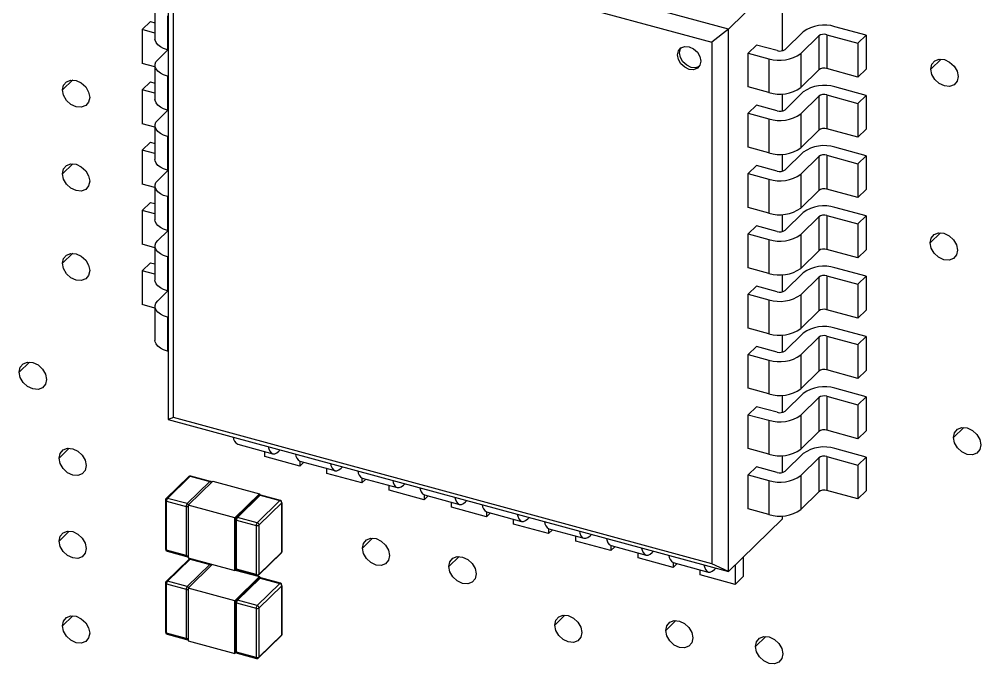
# Model space of a CAD drawing. Header units: inches. Extents: x 0 to 10.9, y 0 to 8.4.
# Drawn here: x 7.8431 to 8.2736, y 5.3091 to 5.5978 of the extents above; entities that cross this region are included whole.
import ezdxf

# ---------------------------------------------------------------- set-up
doc = ezdxf.new("R2010")
doc.units = ezdxf.units.IN
doc.header["$MEASUREMENT"] = 0

msp = doc.modelspace()

# ---------------------------------------------------------------- linework, layer by layer
at = {"color": 7, "linetype": 'Continuous', "lineweight": 25}
for p, q in [((8.160546738647499, 5.593394730199345), (7.909845538801931, 5.661529944440456)), ((7.909845538801931, 5.661529944440456), (7.909845538801931, 5.418553386761111)), ((7.912147947565106, 5.652969869310273), (8.153099656305567, 5.587484357845205)), ((7.912147947565106, 5.419442399985124), (7.912147947565106, 5.652969869310273)), ((8.160546738647499, 5.593394730199345), (8.184616461462397, 5.616887517558148)), ((8.184616461462397, 5.616887517558148), (8.184616461462397, 5.583691399319209)), ((7.90387262022838, 5.604134260569188), (7.90387262022838, 5.588948225714229)), ((7.898176958816673, 5.593192720962837), (7.901851725658643, 5.596779406055783)), ((7.901851725658643, 5.596779406055783), (7.90387262022838, 5.596230170214262)), ((7.909471618769795, 5.599352013778592), (7.909471618769795, 5.584165978923632)), ((7.90387262022838, 5.591644762234396), (7.898176958816673, 5.593192720962837)), ((7.898176958816673, 5.593192720962837), (7.898176958816673, 5.578006686107877)), ((8.160546738647499, 5.593394730199345), (8.153099656305567, 5.587484357845205)), ((8.160546738647499, 5.35041817252), (8.160546738647499, 5.593394730199345)), ((8.194079384501135, 5.592236498650319), (8.185964274391788, 5.584315902403394)), ((8.222192147683534, 5.590709929307478), (8.20826430324767, 5.59449521898754)), ((8.153099656305567, 5.587484357845205), (8.153099656305567, 5.353956888520056)), ((8.192928196609719, 5.582423257563363), (8.201043306719068, 5.590343853810287)), ((8.201043306719068, 5.590343853810287), (8.201043306719068, 5.575157818955328)), ((8.2045895364057, 5.590908533894593), (8.218517380841567, 5.587123244214531)), ((8.2045895364057, 5.590908533894593), (8.2045895364057, 5.575722499039634)), ((8.218517380841567, 5.587123244214531), (8.222192147683534, 5.590709929307478)), ((8.218517380841567, 5.587123244214531), (8.218517380841567, 5.571937209359572)), ((8.222192147683534, 5.590709929307478), (8.222192147683534, 5.57552389445252)), ((7.905086078268512, 5.579660391724858), (7.909652067206406, 5.584116936905104)), ((7.909845538801931, 5.584064355471035), (7.909471618769795, 5.584165978923632)), ((8.169458048239274, 5.582688063679517), (8.173132815081242, 5.586274748772463)), ((8.182418044705154, 5.583751222319088), (8.173132815081242, 5.586274748772463)), ((8.169458048239274, 5.567502028824557), (8.169458048239274, 5.582688063679517)), ((8.169458048239274, 5.582688063679517), (8.178743277863184, 5.580164537226142)), ((8.178743277863184, 5.580164537226142), (8.178743277863184, 5.564978502371182)), ((8.192928196609719, 5.582423257563363), (8.192928196609719, 5.567237222708404)), ((7.90387262022838, 5.576458727379437), (7.898176958816673, 5.578006686107877)), ((7.90387262022838, 5.577136865271483), (7.90387262022838, 5.561950830416524)), ((8.201043306719068, 5.575157818955328), (8.192928196609719, 5.567237222708404)), ((8.218517380841567, 5.571937209359572), (8.2045895364057, 5.575722499039634)), ((8.222192147683534, 5.57552389445252), (8.218517380841567, 5.571937209359572)), ((7.909471618769795, 5.572354618480887), (7.909471618769795, 5.557168583625928)), ((7.909845538801931, 5.57225299502829), (7.909471618769795, 5.572354618480887)), ((7.898176958816673, 5.566195325665131), (7.901851725658643, 5.569782010758079)), ((7.90387262022838, 5.564647366936691), (7.898176958816673, 5.566195325665131)), ((7.898176958816673, 5.566195325665131), (7.898176958816673, 5.551009290810173)), ((7.901851725658643, 5.569782010758079), (7.90387262022838, 5.569232774916557)), ((8.178743277863184, 5.564978502371182), (8.169458048239274, 5.567502028824557)), ((8.222192147683534, 5.563712534009773), (8.20826430324767, 5.567497823689836)), ((8.184616461462397, 5.564376821089924), (8.184616461462397, 5.556694004021504)), ((8.194079384501135, 5.565239103352614), (8.185964274391788, 5.557318507105689)), ((8.192928196609719, 5.555425862265658), (8.201043306719068, 5.563346458512583)), ((8.201043306719068, 5.563346458512583), (8.201043306719068, 5.548160423657624)), ((8.2045895364057, 5.563911138596888), (8.218517380841567, 5.560125848916827)), ((8.2045895364057, 5.563911138596888), (8.2045895364057, 5.548725103741928)), ((8.218517380841567, 5.560125848916827), (8.222192147683534, 5.563712534009773)), ((8.222192147683534, 5.563712534009773), (8.222192147683534, 5.548526499154814)), ((7.905086078268512, 5.552662996427152), (7.909652067206406, 5.557119541607399)), ((7.909845538801931, 5.557066960173331), (7.909471618769795, 5.557168583625928)), ((8.169458048239274, 5.555690668381811), (8.173132815081242, 5.559277353474759)), ((8.182418044705154, 5.556753827021383), (8.173132815081242, 5.559277353474759)), ((8.218517380841567, 5.560125848916827), (8.218517380841567, 5.544939814061867)), ((8.169458048239274, 5.540504633526852), (8.169458048239274, 5.555690668381811)), ((8.169458048239274, 5.555690668381811), (8.178743277863184, 5.553167141928437)), ((8.178743277863184, 5.553167141928437), (8.178743277863184, 5.537981107073477)), ((8.192928196609719, 5.555425862265658), (8.192928196609719, 5.540239827410699)), ((7.90387262022838, 5.549461332081733), (7.898176958816673, 5.551009290810173)), ((7.90387262022838, 5.550139469973778), (7.90387262022838, 5.534953435118819)), ((8.218517380841567, 5.544939814061867), (8.2045895364057, 5.548725103741928)), ((8.222192147683534, 5.548526499154814), (8.218517380841567, 5.544939814061867)), ((7.909471618769795, 5.545357223183181), (7.909471618769795, 5.530171188328223)), ((7.909845538801931, 5.545255599730584), (7.909471618769795, 5.545357223183181)), ((8.201043306719068, 5.548160423657624), (8.192928196609719, 5.540239827410699)), ((7.898176958816673, 5.539197930367426), (7.901851725658643, 5.542784615460373)), ((7.901851725658643, 5.542784615460373), (7.90387262022838, 5.542235379618852)), ((8.178743277863184, 5.537981107073477), (8.169458048239274, 5.540504633526852)), ((8.222192147683534, 5.536715138712069), (8.20826430324767, 5.54050042839213)), ((7.90387262022838, 5.537649971638986), (7.898176958816673, 5.539197930367426)), ((7.898176958816673, 5.539197930367426), (7.898176958816673, 5.524011895512467)), ((8.184616461462397, 5.53737942579222), (8.184616461462397, 5.529696608723799)), ((8.194079384501135, 5.538241708054908), (8.185964274391788, 5.530321111807984)), ((8.192928196609719, 5.528428466967953), (8.201043306719068, 5.536349063214877)), ((8.201043306719068, 5.536349063214877), (8.201043306719068, 5.521163028359918)), ((8.2045895364057, 5.536913743299183), (8.218517380841567, 5.533128453619121)), ((8.2045895364057, 5.536913743299183), (8.2045895364057, 5.521727708444224)), ((8.218517380841567, 5.533128453619121), (8.222192147683534, 5.536715138712069)), ((8.222192147683534, 5.536715138712069), (8.222192147683534, 5.52152910385711)), ((8.169458048239274, 5.528693273084106), (8.173132815081242, 5.532279958177053)), ((8.182418044705154, 5.529756431723678), (8.173132815081242, 5.532279958177053)), ((8.218517380841567, 5.533128453619121), (8.218517380841567, 5.517942418764163)), ((7.905086078268512, 5.525665601129448), (7.909652067206406, 5.530122146309695)), ((7.909845538801931, 5.530069564875626), (7.909471618769795, 5.530171188328223)), ((8.169458048239274, 5.513507238229146), (8.169458048239274, 5.528693273084106)), ((8.169458048239274, 5.528693273084106), (8.178743277863184, 5.526169746630731)), ((8.192928196609719, 5.528428466967953), (8.192928196609719, 5.513242432112993)), ((7.90387262022838, 5.522463936784027), (7.898176958816673, 5.524011895512467)), ((7.90387262022838, 5.523142074676073), (7.90387262022838, 5.507956039821114)), ((8.178743277863184, 5.526169746630731), (8.178743277863184, 5.510983711775772)), ((7.909471618769795, 5.518359827885477), (7.909471618769795, 5.503173793030518)), ((7.909845538801931, 5.51825820443288), (7.909471618769795, 5.518359827885477)), ((8.201043306719068, 5.521163028359918), (8.192928196609719, 5.513242432112993)), ((8.218517380841567, 5.517942418764163), (8.2045895364057, 5.521727708444224)), ((8.222192147683534, 5.52152910385711), (8.218517380841567, 5.517942418764163)), ((7.898176958816673, 5.512200535069722), (7.901851725658643, 5.515787220162669)), ((7.901851725658643, 5.515787220162669), (7.90387262022838, 5.515237984321147)), ((7.90387262022838, 5.510652576341282), (7.898176958816673, 5.512200535069722)), ((7.898176958816673, 5.512200535069722), (7.898176958816673, 5.497014500214762)), ((8.178743277863184, 5.510983711775772), (8.169458048239274, 5.513507238229146)), ((8.184616461462397, 5.510382030494514), (8.184616461462397, 5.502699213426093)), ((8.194079384501135, 5.511244312757204), (8.185964274391788, 5.503323716510279)), ((8.2045895364057, 5.509916348001477), (8.218517380841567, 5.506131058321416)), ((8.2045895364057, 5.509916348001477), (8.2045895364057, 5.494730313146519)), ((8.222192147683534, 5.509717743414363), (8.20826430324767, 5.513503033094425)), ((8.218517380841567, 5.506131058321416), (8.222192147683534, 5.509717743414363)), ((8.222192147683534, 5.509717743414363), (8.222192147683534, 5.494531708559403)), ((8.192928196609719, 5.501431071670249), (8.201043306719068, 5.509351667917173)), ((8.201043306719068, 5.509351667917173), (8.201043306719068, 5.494165633062213)), ((8.218517380841567, 5.506131058321416), (8.218517380841567, 5.490945023466457)), ((7.905086078268512, 5.498668205831741), (7.909652067206406, 5.50312475101199)), ((7.909845538801931, 5.503072169577921), (7.909471618769795, 5.503173793030518)), ((8.169458048239274, 5.501695877786401), (8.173132815081242, 5.505282562879349)), ((8.169458048239274, 5.486509842931442), (8.169458048239274, 5.501695877786401)), ((8.169458048239274, 5.501695877786401), (8.178743277863184, 5.499172351333026)), ((8.182418044705154, 5.502759036425974), (8.173132815081242, 5.505282562879349)), ((8.192928196609719, 5.501431071670249), (8.192928196609719, 5.486245036815289)), ((7.90387262022838, 5.495466541486322), (7.898176958816673, 5.497014500214762)), ((8.178743277863184, 5.499172351333026), (8.178743277863184, 5.483986316478068)), ((7.90387262022838, 5.496144679378368), (7.90387262022838, 5.480958644523408)), ((8.201043306719068, 5.494165633062213), (8.192928196609719, 5.486245036815289)), ((8.218517380841567, 5.490945023466457), (8.2045895364057, 5.494730313146519)), ((8.222192147683534, 5.494531708559403), (8.218517380841567, 5.490945023466457)), ((7.898176958816673, 5.485203139772016), (7.901851725658643, 5.488789824864964)), ((7.901851725658643, 5.488789824864964), (7.903872620228379, 5.488240589023441)), ((7.909471618769795, 5.491362432587772), (7.909471618769795, 5.476176397732814)), ((7.909845538801931, 5.491260809135174), (7.909471618769795, 5.491362432587772)), ((7.90387262022838, 5.483655181043575), (7.898176958816673, 5.485203139772016)), ((7.898176958816673, 5.485203139772016), (7.898176958816673, 5.470017104917058)), ((8.178743277863184, 5.483986316478068), (8.169458048239274, 5.486509842931442)), ((8.194079384501135, 5.484246917459498), (8.185964274391788, 5.476326321212573)), ((8.222192147683534, 5.482720348116659), (8.20826430324767, 5.48650563779672)), ((8.184616461462397, 5.483384635196809), (8.184616461462397, 5.475701818128389)), ((8.192928196609719, 5.474433676372542), (8.201043306719068, 5.482354272619468)), ((8.201043306719068, 5.482354272619468), (8.201043306719068, 5.467168237764509)), ((8.2045895364057, 5.482918952703772), (8.218517380841567, 5.479133663023712)), ((8.2045895364057, 5.482918952703772), (8.2045895364057, 5.467732917848814)), ((8.218517380841567, 5.479133663023712), (8.222192147683534, 5.482720348116659)), ((8.222192147683534, 5.482720348116659), (8.222192147683534, 5.467534313261699)), ((7.905086078268512, 5.471670810534037), (7.909652067206406, 5.476127355714284)), ((7.909845538801931, 5.476074774280215), (7.909471618769795, 5.476176397732814)), ((8.169458048239274, 5.474698482488696), (8.173132815081242, 5.478285167581642)), ((8.182418044705154, 5.475761641128269), (8.173132815081242, 5.478285167581642)), ((8.218517380841567, 5.479133663023712), (8.218517380841567, 5.463947628168752)), ((8.169458048239274, 5.459512447633736), (8.169458048239274, 5.474698482488696)), ((8.169458048239274, 5.474698482488696), (8.178743277863184, 5.472174956035321)), ((8.178743277863184, 5.472174956035321), (8.178743277863184, 5.456988921180362)), ((8.192928196609719, 5.474433676372542), (8.192928196609719, 5.459247641517584)), ((7.90387262022838, 5.468469146188617), (7.898176958816673, 5.470017104917058)), ((7.90387262022838, 5.469147284080663), (7.90387262022838, 5.453961249225704)), ((8.201043306719068, 5.467168237764509), (8.192928196609719, 5.459247641517584)), ((8.218517380841567, 5.463947628168752), (8.2045895364057, 5.467732917848814)), ((8.222192147683534, 5.467534313261699), (8.218517380841567, 5.463947628168752)), ((7.909471618769795, 5.464365037290067), (7.909471618769795, 5.449179002435107)), ((7.909845538801931, 5.46426341383747), (7.909471618769795, 5.464365037290067)), ((8.178743277863184, 5.456988921180362), (8.169458048239274, 5.459512447633736)), ((8.222192147683534, 5.455722952818952), (8.20826430324767, 5.459508242499015)), ((8.184616461462397, 5.456387239899104), (8.184616461462397, 5.448704422830684)), ((8.194079384501135, 5.457249522161793), (8.185964274391788, 5.449328925914869)), ((8.192928196609719, 5.447436281074838), (8.201043306719068, 5.455356877321762)), ((8.201043306719068, 5.455356877321762), (8.201043306719068, 5.440170842466804)), ((8.2045895364057, 5.455921557406068), (8.218517380841567, 5.452136267726006)), ((8.2045895364057, 5.455921557406068), (8.2045895364057, 5.440735522551109)), ((8.218517380841567, 5.452136267726006), (8.222192147683534, 5.455722952818952)), ((8.222192147683534, 5.455722952818952), (8.222192147683534, 5.440536917963994)), ((8.169458048239274, 5.447701087190991), (8.173132815081242, 5.451287772283938)), ((8.182418044705154, 5.448764245830563), (8.173132815081242, 5.451287772283938)), ((8.218517380841567, 5.452136267726006), (8.218517380841567, 5.436950232871047)), ((7.909845538801931, 5.44907737898251), (7.909471618769795, 5.449179002435107)), ((8.169458048239274, 5.432515052336032), (8.169458048239274, 5.447701087190991)), ((8.169458048239274, 5.447701087190991), (8.178743277863184, 5.445177560737616)), ((8.178743277863184, 5.445177560737616), (8.178743277863184, 5.429991525882657)), ((8.192928196609719, 5.447436281074838), (8.192928196609719, 5.432250246219878)), ((8.201043306719068, 5.440170842466804), (8.192928196609719, 5.432250246219878)), ((8.218517380841567, 5.436950232871047), (8.2045895364057, 5.440735522551109)), ((8.222192147683534, 5.440536917963994), (8.218517380841567, 5.436950232871047)), ((8.178743277863184, 5.429991525882657), (8.169458048239274, 5.432515052336032)), ((8.222192147683534, 5.428725557521248), (8.20826430324767, 5.432510847201311)), ((8.184616461462397, 5.4293898446014), (8.184616461462397, 5.421707027532979)), ((8.194079384501135, 5.430252126864088), (8.185964274391788, 5.422331530617163)), ((8.192928196609719, 5.420438885777133), (8.201043306719068, 5.428359482024057)), ((8.201043306719068, 5.428359482024057), (8.201043306719068, 5.413173447169098)), ((8.2045895364057, 5.428924162108363), (8.218517380841567, 5.425138872428302)), ((8.2045895364057, 5.428924162108363), (8.2045895364057, 5.413738127253404)), ((8.218517380841567, 5.425138872428302), (8.222192147683534, 5.428725557521248)), ((8.222192147683534, 5.428725557521248), (8.222192147683534, 5.41353952266629)), ((8.169458048239274, 5.420703691893285), (8.173132815081242, 5.424290376986233)), ((8.182418044705154, 5.421766850532858), (8.173132815081242, 5.424290376986233)), ((8.218517380841567, 5.425138872428302), (8.218517380841567, 5.409952837573342)), ((7.912147947565106, 5.419442399985124), (7.909845538801931, 5.418553386761111)), ((8.153099656305567, 5.353956888520056), (7.912147947565106, 5.419442399985124)), ((8.169458048239274, 5.405517657038327), (8.169458048239274, 5.420703691893285)), ((8.169458048239274, 5.420703691893285), (8.178743277863184, 5.418180165439912)), ((8.192928196609719, 5.420438885777133), (8.192928196609719, 5.405252850922174)), ((7.909845538801931, 5.418553386761111), (8.160546738647499, 5.35041817252)), ((8.178743277863184, 5.418180165439912), (8.178743277863184, 5.402994130584952)), ((8.201043306719068, 5.413173447169098), (8.192928196609719, 5.405252850922174)), ((8.218517380841567, 5.409952837573342), (8.2045895364057, 5.413738127253404)), ((8.222192147683534, 5.41353952266629), (8.218517380841567, 5.409952837573342)), ((7.940924373560358, 5.407461669310629), (7.956593198550705, 5.403203218420559)), ((7.953017846282892, 5.401961404809458), (7.953017846282892, 5.404174922556419)), ((7.959346638883235, 5.404335276565142), (7.95995953054677, 5.404933477617815)), ((8.178743277863184, 5.402994130584952), (8.169458048239274, 5.405517657038327)), ((8.184616461462397, 5.402392449303694), (8.184616461462397, 5.394709632235275)), ((8.194079384501135, 5.403254731566383), (8.185964274391788, 5.395334135319459)), ((8.222192147683534, 5.401728162223543), (8.20826430324767, 5.405513451903604)), ((7.96868667127324, 5.397702953919389), (7.953017846282892, 5.401961404809458)), ((7.96868667127324, 5.3999194066912), (7.96868667127324, 5.397702953919389)), ((7.96868667127324, 5.397702953919389), (7.970460594478407, 5.399434357349762)), ((7.968780062432087, 5.399891089950504), (7.984448887422436, 5.395632639060436)), ((8.192928196609719, 5.393441490479428), (8.201043306719068, 5.401362086726353)), ((8.201043306719068, 5.401362086726353), (8.201043306719068, 5.386176051871393)), ((8.2045895364057, 5.401926766810658), (8.218517380841567, 5.398141477130596)), ((8.2045895364057, 5.401926766810658), (8.2045895364057, 5.386740731955698)), ((8.218517380841567, 5.398141477130596), (8.222192147683534, 5.401728162223543)), ((8.218517380841567, 5.398141477130596), (8.218517380841567, 5.382955442275637)), ((8.222192147683534, 5.401728162223543), (8.222192147683534, 5.386542127368584)), ((7.980873535154622, 5.394390825449334), (7.980873535154622, 5.396604343196294)), ((7.99654236014497, 5.390132374559265), (7.980873535154622, 5.394390825449334)), ((7.987202327754965, 5.396764697205019), (7.987815219418501, 5.397362898257692)), ((8.169458048239274, 5.393706296595581), (8.173132815081242, 5.397292981688528)), ((8.169458048239274, 5.378520261740621), (8.169458048239274, 5.393706296595581)), ((8.169458048239274, 5.393706296595581), (8.178743277863184, 5.391182770142206)), ((8.182418044705154, 5.394769455235154), (8.173132815081242, 5.397292981688528)), ((8.192928196609719, 5.393441490479428), (8.192928196609719, 5.378255455624469)), ((7.918996250486085, 5.392994417911303), (7.908853894002251, 5.383095167054769)), ((7.909513873364755, 5.383228901789693), (7.91965622984859, 5.393128152646228)), ((7.928430771843185, 5.390743420147789), (7.91828841535935, 5.380844169291255)), ((7.929707414530372, 5.390946704978139), (7.918683114004466, 5.380186649699298)), ((7.91965622984859, 5.393128152646228), (7.928430771843185, 5.390743420147789)), ((7.928678581473111, 5.390845305380802), (7.919904039478517, 5.393230037879241)), ((7.929707414530372, 5.390946704978139), (7.95059918118417, 5.385268770458046)), ((7.99654236014497, 5.392348827331077), (7.99654236014497, 5.390132374559265)), ((7.99654236014497, 5.390132374559265), (7.998316283350137, 5.391863777989637)), ((7.996635751303818, 5.392320510590382), (8.012304576294165, 5.388062059700312)), ((8.015058016626694, 5.389194117844895), (8.01567090829023, 5.389792318897568)), ((8.178743277863184, 5.391182770142206), (8.178743277863184, 5.375996735287248)), ((7.95059918118417, 5.385268770458046), (7.939574880658263, 5.374508715179205)), ((7.95059918118417, 5.385268770458046), (7.95059918118417, 5.384659824647884)), ((8.00872922402635, 5.386820246089211), (8.00872922402635, 5.389033763836172)), ((8.0243980490167, 5.382561795199141), (8.00872922402635, 5.386820246089211)), ((8.201043306719068, 5.386176051871393), (8.192928196609719, 5.378255455624469)), ((8.218517380841567, 5.382955442275637), (8.2045895364057, 5.386740731955698)), ((8.222192147683534, 5.386542127368584), (8.218517380841567, 5.382955442275637)), ((7.908568991474992, 5.382418979930764), (7.908568991474992, 5.360416102763133)), ((7.909072901343719, 5.381988577719609), (7.917847443338314, 5.379603845221171)), ((7.909072901343719, 5.35998570055198), (7.909072901343719, 5.381988577719609)), ((7.91828841535935, 5.380844169291255), (7.909513873364755, 5.383228901789693)), ((7.950333900466781, 5.384477516131163), (7.940191543982946, 5.37457826527463)), ((7.940851523345451, 5.374712000009555), (7.950993879829285, 5.384611250866088)), ((7.95976842182388, 5.382226518367649), (7.949626065340046, 5.372327267511117)), ((7.950461736006197, 5.371290228271382), (7.960604092490033, 5.381189479127915)), ((7.950993879829285, 5.384611250866088), (7.95976842182388, 5.382226518367649)), ((7.960016231453809, 5.382328403600662), (7.951241689459213, 5.384713136099101)), ((7.960604092490033, 5.381189479127915), (7.960604092490033, 5.359186601960285)), ((7.960713303713644, 5.35941371934109), (7.960713303713644, 5.381416596508719)), ((8.0243980490167, 5.384778247970953), (8.0243980490167, 5.382561795199141)), ((8.0243980490167, 5.382561795199141), (8.026171972221867, 5.384293198629515)), ((8.024491440175547, 5.384749931230258), (8.040160265165895, 5.380491480340189)), ((8.036584912898082, 5.379249666729087), (8.036584912898082, 5.381463184476049)), ((8.042913705498425, 5.381623538484772), (8.043526597161959, 5.382221739537445)), ((7.917847443338314, 5.379603845221171), (7.917847443338314, 5.35760096805354)), ((7.939574880658263, 5.374508715179205), (7.918683114004466, 5.380186649699298)), ((7.918683114004466, 5.380186649699298), (7.918683114004466, 5.356563928813806)), ((8.05225373788843, 5.374991215839017), (8.036584912898082, 5.379249666729087)), ((8.05225373788843, 5.377207668610829), (8.05225373788843, 5.374991215839017)), ((8.05225373788843, 5.374991215839017), (8.054027661093595, 5.376722619269391)), ((8.052347129047277, 5.377179351870135), (8.068015954037625, 5.372920900980065)), ((8.178743277863184, 5.375996735287248), (8.169458048239274, 5.378520261740621)), ((7.939574880658263, 5.350885994293714), (7.939574880658263, 5.374508715179205)), ((7.939906641455687, 5.373902078150624), (7.939906641455687, 5.351899200982994)), ((7.940410551324415, 5.373471675939471), (7.949185093319009, 5.371086943441032)), ((7.940410551324415, 5.35146879877184), (7.940410551324415, 5.373471675939471)), ((7.949626065340046, 5.372327267511117), (7.940851523345451, 5.374712000009555)), ((8.06444060176981, 5.371679087368964), (8.06444060176981, 5.373892605115925)), ((8.070769394370155, 5.374052959124648), (8.071382286033689, 5.37465116017732)), ((8.160546738647499, 5.35041817252), (8.184616461462397, 5.373910959878804)), ((8.184616461462397, 5.375395054005989), (8.184616461462397, 5.373910959878804)), ((7.949185093319009, 5.371086943441032), (7.949185093319009, 5.349084066273401)), ((7.950461736006197, 5.349287351103752), (7.950461736006197, 5.371290228271382)), ((8.080109426760158, 5.367420636478894), (8.06444060176981, 5.371679087368964)), ((8.080109426760158, 5.369637089250705), (8.080109426760158, 5.367420636478894)), ((8.080109426760158, 5.367420636478894), (8.081883349965327, 5.369152039909268)), ((8.080202817919007, 5.369608772510011), (8.095871642909355, 5.365350321619942)), ((8.09229629064154, 5.36410850800884), (8.09229629064154, 5.366322025755801)), ((8.10796511563189, 5.359850057118771), (8.09229629064154, 5.36410850800884)), ((8.098625083241885, 5.366482379764524), (8.099237974905419, 5.367080580817198)), ((7.917847443338314, 5.35760096805354), (7.909072901343719, 5.35998570055198)), ((7.909266063734827, 5.35950429567119), (7.918040605729422, 5.357119563172751)), ((7.960604092490033, 5.359186601960285), (7.950461736006197, 5.349287351103752)), ((8.10796511563189, 5.362066509890582), (8.10796511563189, 5.359850057118771)), ((8.10796511563189, 5.359850057118771), (8.109739038837057, 5.361581460549144)), ((8.108058506790737, 5.362038193149887), (8.123727331781085, 5.357779742259818)), ((8.126480772113613, 5.358911800404402), (8.12709366377715, 5.359510001457075)), ((7.918996250486085, 5.355872999376959), (7.908853894002251, 5.345973748520424)), ((7.909513873364755, 5.346107483255349), (7.91965622984859, 5.356006734111884)), ((7.918683114004466, 5.356563928813806), (7.939574880658263, 5.350885994293714)), ((7.91965622984859, 5.356006734111884), (7.928430771843185, 5.353622001613445)), ((7.928678581473111, 5.353723886846457), (7.919904039478517, 5.356108619344896)), ((7.95028604470255, 5.34883828136055), (7.960428401186385, 5.358737532217082)), ((8.12015197951327, 5.356537928648716), (8.12015197951327, 5.358751446395678)), ((8.135820804503618, 5.352279477758647), (8.12015197951327, 5.356537928648716)), ((8.167351260217318, 5.34829558349147), (8.167351260217318, 5.357059594174394)), ((7.928430771843185, 5.353622001613445), (7.91828841535935, 5.343722750756911)), ((7.929501031787917, 5.353623850560203), (7.918683114004466, 5.343065231164954)), ((7.94006954945547, 5.35136880620456), (7.939574880658263, 5.350885994293714)), ((7.939781263400717, 5.351087430177305), (7.95059918118417, 5.348147351923702)), ((7.949185093319009, 5.349084066273401), (7.940410551324415, 5.35146879877184)), ((7.940603713715523, 5.350987393891051), (7.949378255710117, 5.348602661392612)), ((8.135820804503618, 5.354495930530458), (8.135820804503618, 5.352279477758647)), ((8.135820804503618, 5.352279477758647), (8.137594727708786, 5.35401088118902)), ((8.135914195662467, 5.354467613789764), (8.151583020652815, 5.350209162899694)), ((8.148007668385, 5.348967349288593), (8.148007668385, 5.351180867035555)), ((8.160546738647499, 5.35041817252), (8.153099656305567, 5.353956888520056)), ((8.154336460985345, 5.351341221044278), (8.15494935264888, 5.351939422096951)), ((8.163676493375348, 5.353472909081447), (8.163676493375348, 5.344708898398523)), ((7.91828841535935, 5.343722750756911), (7.909513873364755, 5.346107483255349)), ((7.95059918118417, 5.348147351923702), (7.939574880658263, 5.33738729664486)), ((7.950333900466781, 5.347356097596819), (7.940191543982946, 5.337456846740286)), ((7.940851523345451, 5.337590581475211), (7.950993879829285, 5.347489832331745)), ((7.95059918118417, 5.348147351923702), (7.95059918118417, 5.34753840611354)), ((7.950993879829285, 5.347489832331745), (7.95976842182388, 5.345105099833306)), ((7.960016231453809, 5.345206985066318), (7.951241689459213, 5.347591717564757)), ((8.163676493375348, 5.344708898398523), (8.148007668385, 5.348967349288593)), ((8.163676493375348, 5.344708898398523), (8.167351260217318, 5.34829558349147)), ((7.908568991474992, 5.345297561396419), (7.908568991474992, 5.323294684228789)), ((7.909072901343719, 5.344867159185265), (7.917847443338314, 5.342482426686826)), ((7.909072901343719, 5.322864282017636), (7.909072901343719, 5.344867159185265)), ((7.917847443338314, 5.342482426686826), (7.917847443338314, 5.320479549519197)), ((7.939574880658263, 5.33738729664486), (7.918683114004466, 5.343065231164954)), ((7.918683114004466, 5.343065231164954), (7.918683114004466, 5.319442510279462)), ((7.95976842182388, 5.345105099833306), (7.949626065340046, 5.335205848976772)), ((7.950461736006197, 5.334168809737037), (7.960604092490033, 5.34406806059357)), ((7.960604092490033, 5.34406806059357), (7.960604092490033, 5.322065183425941)), ((7.960713303713644, 5.322292300806746), (7.960713303713644, 5.344295177974375)), ((7.949626065340046, 5.335205848976772), (7.940851523345451, 5.337590581475211)), ((7.939574880658263, 5.313764575759369), (7.939574880658263, 5.33738729664486)), ((7.939906641455687, 5.336780659616279), (7.939906641455687, 5.31477778244865)), ((7.940410551324415, 5.336350257405126), (7.949185093319009, 5.333965524906687)), ((7.940410551324415, 5.314347380237496), (7.940410551324415, 5.336350257405126)), ((7.949185093319009, 5.333965524906687), (7.949185093319009, 5.311962647739057)), ((7.950461736006197, 5.312165932569408), (7.950461736006197, 5.334168809737037)), ((7.917847443338314, 5.320479549519197), (7.909072901343719, 5.322864282017636)), ((7.909266063734827, 5.322382877136845), (7.918040605729422, 5.319998144638406)), ((7.95028604470255, 5.311716862826206), (7.960428401186385, 5.321616113682738)), ((7.960604092490033, 5.322065183425941), (7.950461736006197, 5.312165932569408)), ((7.918683114004466, 5.319442510279462), (7.939574880658263, 5.313764575759369)), ((7.94006954945547, 5.314247387670216), (7.939574880658263, 5.313764575759369)), ((7.949185093319009, 5.311962647739057), (7.940410551324415, 5.314347380237496)), ((7.940603713715523, 5.313865975356706), (7.949378255710117, 5.311481242858267))]:
    msp.add_line(p, q, dxfattribs=at)
at = {"color": 8, "linetype": 'Continuous', "lineweight": 25}
for p, q in [((8.255782544171984, 5.579979765254109), (8.251196883721224, 5.575504020074248)), ((7.867056405966995, 5.570618296256409), (7.862470745516234, 5.566142551076547)), ((7.867056405966995, 5.5330919167926), (7.862470745516234, 5.528616171612737)), ((8.255503987283268, 5.502167985613831), (8.250918326832506, 5.497692240433969)), ((7.867056405966995, 5.493000784775507), (7.862470745516234, 5.488525039595645)), ((7.847696702201143, 5.444267546835383), (7.843111041750381, 5.439791801655521)), ((8.265949870610166, 5.414962158048457), (8.261364210159405, 5.410486412868595)), ((7.865524343079049, 5.405675631922772), (7.86093868262829, 5.40119988674291)), ((7.865524343079049, 5.368554213388429), (7.86093868262829, 5.364078468208567)), ((8.001320826328731, 5.365394383129957), (7.996735165877973, 5.360918637950096)), ((8.040040233860436, 5.357166056419691), (8.035454573409677, 5.352690311239829)), ((7.867056405966995, 5.330611452059811), (7.862470745516234, 5.326135706879949)), ((8.087394904942379, 5.330932360835117), (8.082809244491617, 5.326456615655255)), ((8.137117309578414, 5.328487808749355), (8.132531649127655, 5.324012063569494)), ((8.177299140775885, 5.321346883364056), (8.172713480325125, 5.316871138184195))]:
    msp.add_line(p, q, dxfattribs=at)
at = {"color": 7, "linetype": 'Continuous', "lineweight": 25, "flags": 128}
for points in [[(7.909471618769795, 5.584165978923632), (7.907754306485076, 5.584750184043163), (7.906291281853584, 5.585495717549821), (7.905138768091432, 5.586373929009049), (7.904341055656166, 5.587351069246975), (7.903928800189309, 5.588389587312243), (7.90387262022838, 5.588948225714229)], [(8.143001969089566, 5.585504148686152), (8.145000702332378, 5.584575613127609), (8.146695146557533, 5.583017793309017), (8.147827337991927, 5.581067853176089), (8.148224910753015, 5.579022653437809), (8.147827337991927, 5.577193557214548), (8.146695146557533, 5.5758590278255), (8.145000702332378, 5.575222235272609), (8.143001969089566, 5.575380125449512), (8.141003235846755, 5.576308661008055), (8.1393087916216, 5.577866480826645), (8.138176600187204, 5.579816420959574), (8.137779027426117, 5.581861620697856), (8.138176600187204, 5.583690716921115), (8.1393087916216, 5.585025246310163), (8.141003235846755, 5.585662038863055), (8.143001969089566, 5.585504148686152)], [(8.147543570327143, 5.576707965366174), (8.14591939404287, 5.576118906545845), (8.143920660800058, 5.576276796722749), (8.141921927557247, 5.577205332281292), (8.140227483332092, 5.578763152099883), (8.139095291897696, 5.580713092232812), (8.13869771913661, 5.582758291971092), (8.139095291897696, 5.584587388194353), (8.139379059561948, 5.585072980042204)], [(7.909471618769795, 5.572354618480887), (7.907754306485076, 5.572938823600416), (7.906291281853584, 5.573684357107075), (7.905138768091432, 5.574562568566304), (7.904341055656166, 5.57553970880423), (7.903928800189309, 5.576578226869496), (7.903917844437255, 5.577638213095264), (7.904308609423415, 5.578678932805323), (7.905086078268512, 5.579660391724858)], [(8.251196883721224, 5.575504020074248), (8.251660718609159, 5.577637965668051), (8.252981608615954, 5.57919491662194), (8.254958460211968, 5.579937841266981), (8.257290315661916, 5.579753636060594), (8.259622171111863, 5.578670344575626), (8.261599022707877, 5.576852888120605), (8.26291991271467, 5.574577957965521), (8.263383747602607, 5.572191891604193), (8.26291991271467, 5.570057946010389), (8.261599022707877, 5.5685009950565), (8.259622171111863, 5.567758070411459), (8.257290315661916, 5.567942275617847), (8.254958460211968, 5.569025567102814), (8.252981608615954, 5.570843023557836), (8.251660718609159, 5.57311795371292), (8.251196883721224, 5.575504020074248)], [(7.862470745516234, 5.566142551076547), (7.862934580404171, 5.568276496670351), (7.864255470410964, 5.569833447624241), (7.866232322006979, 5.570576372269281), (7.868564177456926, 5.570392167062893), (7.870896032906872, 5.569308875577927), (7.872872884502886, 5.567491419122904), (7.874193774509679, 5.56521648896782), (7.874657609397617, 5.562830422606493), (7.874193774509679, 5.56069647701269), (7.872872884502886, 5.5591395260588), (7.870896032906872, 5.55839660141376), (7.868564177456926, 5.558580806620148), (7.866232322006979, 5.559664098105115), (7.864255470410964, 5.561481554560136), (7.862934580404171, 5.563756484715221), (7.862470745516234, 5.566142551076547)], [(7.909471618769795, 5.557168583625928), (7.907754306485076, 5.557752788745456), (7.906291281853584, 5.558498322252116), (7.905138768091432, 5.559376533711345), (7.904341055656166, 5.560353673949271), (7.903928800189309, 5.561392192014537), (7.90387262022838, 5.561950830416524)], [(7.909471618769795, 5.545357223183181), (7.907754306485076, 5.545941428302712), (7.906291281853584, 5.54668696180937), (7.905138768091432, 5.547565173268598), (7.904341055656166, 5.548542313506524), (7.903928800189309, 5.549580831571792), (7.903917844437255, 5.550640817797559), (7.904308609423415, 5.551681537507618), (7.905086078268512, 5.552662996427152)], [(7.862470745516234, 5.528616171612737), (7.862934580404171, 5.530750117206542), (7.864255470410964, 5.53230706816043), (7.866232322006979, 5.533049992805471), (7.868564177456926, 5.532865787599083), (7.870896032906872, 5.531782496114116), (7.872872884502886, 5.529965039659094), (7.874193774509679, 5.527690109504011), (7.874657609397617, 5.525304043142683), (7.874193774509679, 5.52317009754888), (7.872872884502886, 5.521613146594991), (7.870896032906872, 5.520870221949951), (7.868564177456926, 5.521054427156337), (7.866232322006979, 5.522137718641305), (7.864255470410964, 5.523955175096327), (7.862934580404171, 5.52623010525141), (7.862470745516234, 5.528616171612737)], [(7.909471618769795, 5.530171188328223), (7.907754306485076, 5.530755393447752), (7.906291281853584, 5.53150092695441), (7.905138768091432, 5.532379138413638), (7.904341055656166, 5.533356278651566), (7.903928800189309, 5.534394796716833), (7.90387262022838, 5.534953435118819)], [(7.909471618769795, 5.518359827885477), (7.907754306485076, 5.518944033005006), (7.906291281853584, 5.519689566511665), (7.905138768091432, 5.520567777970894), (7.904341055656166, 5.52154491820882), (7.903928800189309, 5.522583436274087), (7.903917844437255, 5.523643422499855), (7.904308609423415, 5.524684142209913), (7.905086078268512, 5.525665601129448)], [(7.909471618769795, 5.503173793030518), (7.907754306485076, 5.503757998150046), (7.906291281853584, 5.504503531656706), (7.905138768091432, 5.505381743115934), (7.904341055656166, 5.50635888335386), (7.903928800189309, 5.507397401419127), (7.90387262022838, 5.507956039821114)], [(8.250918326832506, 5.497692240433969), (8.251382161720443, 5.499826186027773), (8.252703051727236, 5.501383136981662), (8.25467990332325, 5.502126061626702), (8.257011758773197, 5.501941856420316), (8.259343614223145, 5.500858564935348), (8.261320465819159, 5.499041108480327), (8.262641355825952, 5.496766178325243), (8.263105190713889, 5.494380111963916), (8.262641355825952, 5.492246166370111), (8.261320465819159, 5.490689215416222), (8.259343614223145, 5.489946290771182), (8.257011758773197, 5.49013049597757), (8.25467990332325, 5.491213787462537), (8.252703051727236, 5.493031243917558), (8.251382161720443, 5.495306174072642), (8.250918326832506, 5.497692240433969)], [(7.909471618769795, 5.491362432587772), (7.907754306485076, 5.491946637707301), (7.906291281853584, 5.49269217121396), (7.905138768091432, 5.493570382673187), (7.904341055656166, 5.494547522911115), (7.903928800189309, 5.495586040976382), (7.903917844437255, 5.49664602720215), (7.904308609423415, 5.497686746912208), (7.905086078268512, 5.498668205831741)], [(7.862470745516234, 5.488525039595645), (7.862934580404171, 5.490658985189449), (7.864255470410964, 5.492215936143339), (7.866232322006979, 5.492958860788379), (7.868564177456926, 5.492774655581991), (7.870896032906872, 5.491691364097025), (7.872872884502886, 5.489873907642003), (7.874193774509679, 5.487598977486918), (7.874657609397617, 5.485212911125592), (7.874193774509679, 5.483078965531788), (7.872872884502886, 5.481522014577898), (7.870896032906872, 5.480779089932858), (7.868564177456926, 5.480963295139246), (7.866232322006979, 5.482046586624213), (7.864255470410964, 5.483864043079235), (7.862934580404171, 5.486138973234318), (7.862470745516234, 5.488525039595645)], [(7.909471618769795, 5.476176397732814), (7.907754306485076, 5.476760602852342), (7.906291281853584, 5.477506136359001), (7.905138768091432, 5.478384347818229), (7.904341055656166, 5.479361488056155), (7.903928800189309, 5.480400006121423), (7.90387262022838, 5.480958644523408)], [(7.909471618769795, 5.464365037290067), (7.907754306485076, 5.464949242409595), (7.906291281853584, 5.465694775916255), (7.905138768091432, 5.466572987375483), (7.904341055656166, 5.467550127613409), (7.903928800189309, 5.468588645678677), (7.903917844437255, 5.469648631904444), (7.904308609423415, 5.470689351614502), (7.905086078268512, 5.471670810534037)], [(7.909471618769795, 5.449179002435107), (7.907754306485076, 5.449763207554637), (7.906291281853584, 5.450508741061296), (7.905138768091432, 5.451386952520525), (7.904341055656166, 5.452364092758451), (7.903928800189309, 5.453402610823717), (7.90387262022838, 5.453961249225704)], [(7.843111041750381, 5.439791801655521), (7.843574876638319, 5.441925747249326), (7.844895766645112, 5.443482698203215), (7.846872618241126, 5.444225622848254), (7.849204473691073, 5.444041417641866), (7.85153632914102, 5.442958126156901), (7.853513180737034, 5.441140669701878), (7.854834070743829, 5.438865739546795), (7.855297905631764, 5.436479673185467), (7.854834070743829, 5.434345727591664), (7.853513180737034, 5.432788776637773), (7.85153632914102, 5.432045851992734), (7.849204473691073, 5.432230057199122), (7.846872618241126, 5.433313348684089), (7.844895766645112, 5.43513080513911), (7.843574876638319, 5.437405735294194), (7.843111041750381, 5.439791801655521)], [(8.261364210159405, 5.410486412868595), (8.261828045047341, 5.4126203584624), (8.263148935054135, 5.414177309416289), (8.26512578665015, 5.414920234061328), (8.267457642100096, 5.414736028854942), (8.269789497550043, 5.413652737369975), (8.27176634914606, 5.411835280914952), (8.27308723915285, 5.409560350759869), (8.273551074040787, 5.407174284398541), (8.27308723915285, 5.405040338804738), (8.27176634914606, 5.403483387850847), (8.269789497550043, 5.402740463205808), (8.267457642100096, 5.402924668412195), (8.26512578665015, 5.404007959897161), (8.263148935054135, 5.405825416352184), (8.261828045047341, 5.408100346507268), (8.261364210159405, 5.410486412868595)], [(7.954613842200983, 5.406386321165956), (7.954819916387174, 5.405472369769313), (7.955272696268042, 5.404358465713975), (7.955882035478921, 5.403589502099645), (7.956624517455654, 5.403195029766782), (7.957471609032266, 5.403190208065913), (7.958390756954523, 5.403575222292301), (7.959346638883235, 5.404335276565142)], [(7.86093868262829, 5.40119988674291), (7.861402517516225, 5.403333832336715), (7.862723407523019, 5.404890783290604), (7.864700259119034, 5.405633707935644), (7.867032114568981, 5.405449502729257), (7.869363970018928, 5.40436621124429), (7.871340821614942, 5.402548754789268), (7.872661711621736, 5.400273824634183), (7.873125546509671, 5.397887758272857), (7.872661711621736, 5.395753812679053), (7.871340821614942, 5.394196861725163), (7.869363970018926, 5.393453937080123), (7.867032114568981, 5.393638142286511), (7.864700259119034, 5.394721433771478), (7.862723407523019, 5.3965388902265), (7.861402517516225, 5.398813820381584), (7.86093868262829, 5.40119988674291)], [(7.982469531072712, 5.398815741805832), (7.982675605258903, 5.39790179040919), (7.983128385139773, 5.396787886353852), (7.98373772435065, 5.396018922739523), (7.984480206327385, 5.395624450406658), (7.985327297903997, 5.39561962870579), (7.986246445826254, 5.396004642932177), (7.987202327754965, 5.396764697205019)], [(8.010325219944443, 5.391245162445708), (8.010531294130633, 5.390331211049066), (8.010984074011503, 5.389217306993728), (8.01159341322238, 5.388448343379398), (8.012335895199115, 5.388053871046535), (8.013182986775726, 5.388049049345666), (8.014102134697984, 5.388434063572054), (8.015058016626694, 5.389194117844895)], [(8.038180908816171, 5.383674583085584), (8.038386983002363, 5.382760631688943), (8.038839762883232, 5.381646727633606), (8.03944910209411, 5.380877764019275), (8.040191584070843, 5.380483291686412), (8.041038675647457, 5.380478469985542), (8.041957823569712, 5.38086348421193), (8.042913705498425, 5.381623538484772)], [(8.066036597687901, 5.376104003725461), (8.066242671874093, 5.375190052328819), (8.066695451754962, 5.374076148273482), (8.06730479096584, 5.373307184659151), (8.068047272942573, 5.372912712326288), (8.068894364519187, 5.372907890625419), (8.069813512441442, 5.373292904851806), (8.070769394370155, 5.374052959124648)], [(7.86093868262829, 5.364078468208567), (7.861402517516225, 5.36621241380237), (7.862723407523019, 5.36776936475626), (7.864700259119034, 5.3685122894013), (7.867032114568981, 5.368328084194912), (7.869363970018928, 5.367244792709945), (7.871340821614942, 5.365427336254924), (7.872661711621736, 5.363152406099839), (7.873125546509671, 5.360766339738513), (7.872661711621736, 5.358632394144708), (7.871340821614942, 5.357075443190819), (7.869363970018926, 5.356332518545779), (7.867032114568981, 5.356516723752166), (7.864700259119034, 5.357600015237133), (7.862723407523019, 5.359417471692156), (7.861402517516225, 5.36169240184724), (7.86093868262829, 5.364078468208567)], [(8.093892286559631, 5.368533424365338), (8.094098360745823, 5.367619472968696), (8.094551140626693, 5.366505568913358), (8.09516047983757, 5.365736605299028), (8.095902961814303, 5.365342132966164), (8.096750053390917, 5.365337311265296), (8.097669201313172, 5.365722325491683), (8.098625083241885, 5.366482379764524)], [(7.996735165877973, 5.360918637950096), (7.997199000765908, 5.3630525835439), (7.998519890772702, 5.364609534497789), (8.000496742368718, 5.365352459142829), (8.002828597818663, 5.365168253936442), (8.00516045326861, 5.364084962451475), (8.007137304864624, 5.362267505996453), (8.008458194871418, 5.359992575841369), (8.008922029759354, 5.357606509480041), (8.008458194871418, 5.355472563886238), (8.007137304864624, 5.353915612932349), (8.00516045326861, 5.353172688287309), (8.002828597818663, 5.353356893493696), (8.000496742368718, 5.354440184978663), (7.998519890772702, 5.356257641433684), (7.997199000765908, 5.358532571588769), (7.996735165877973, 5.360918637950096)], [(8.121747975431362, 5.360962845005214), (8.121954049617552, 5.360048893608572), (8.122406829498422, 5.358934989553235), (8.1230161687093, 5.358166025938905), (8.123758650686034, 5.357771553606041), (8.124605742262645, 5.357766731905172), (8.125524890184902, 5.35815174613156), (8.126480772113613, 5.358911800404402)], [(8.035454573409677, 5.352690311239829), (8.035918408297613, 5.354824256833633), (8.037239298304407, 5.356381207787522), (8.03921614990042, 5.357124132432562), (8.041548005350368, 5.356939927226176), (8.043879860800315, 5.355856635741208), (8.04585671239633, 5.354039179286186), (8.047177602403123, 5.351764249131103), (8.047641437291059, 5.349378182769774), (8.047177602403123, 5.347244237175971), (8.04585671239633, 5.345687286222082), (8.043879860800315, 5.344944361577042), (8.041548005350368, 5.345128566783429), (8.03921614990042, 5.346211858268396), (8.037239298304407, 5.348029314723417), (8.035918408297613, 5.350304244878502), (8.035454573409677, 5.352690311239829)], [(8.149603664303092, 5.35339226564509), (8.149809738489282, 5.352478314248448), (8.150262518370152, 5.351364410193111), (8.150871857581029, 5.350595446578781), (8.151614339557764, 5.350200974245917), (8.152461431134375, 5.350196152545048), (8.153380579056632, 5.350581166771436), (8.154336460985345, 5.351341221044278)], [(7.862470745516234, 5.326135706879949), (7.862934580404171, 5.328269652473754), (7.864255470410964, 5.329826603427643), (7.866232322006979, 5.330569528072683), (7.868564177456926, 5.330385322866296), (7.870896032906872, 5.329302031381329), (7.872872884502886, 5.327484574926306), (7.874193774509679, 5.325209644771223), (7.874657609397617, 5.322823578409897), (7.874193774509679, 5.320689632816092), (7.872872884502886, 5.319132681862203), (7.870896032906872, 5.318389757217163), (7.868564177456926, 5.31857396242355), (7.866232322006979, 5.319657253908517), (7.864255470410964, 5.32147471036354), (7.862934580404171, 5.323749640518622), (7.862470745516234, 5.326135706879949)], [(8.082809244491617, 5.326456615655255), (8.083273079379554, 5.328590561249058), (8.084593969386347, 5.330147512202949), (8.086570820982361, 5.330890436847988), (8.088902676432308, 5.330706231641601), (8.091234531882254, 5.329622940156635), (8.09321138347827, 5.327805483701612), (8.094532273485063, 5.325530553546527), (8.094996108373, 5.323144487185201), (8.094532273485063, 5.321010541591397), (8.093211383478268, 5.319453590637509), (8.091234531882254, 5.318710665992468), (8.088902676432308, 5.318894871198856), (8.086570820982361, 5.319978162683823), (8.084593969386347, 5.321795619138844), (8.083273079379554, 5.324070549293928), (8.082809244491617, 5.326456615655255)], [(8.132531649127655, 5.324012063569494), (8.132995484015591, 5.326146009163297), (8.134316374022385, 5.327702960117186), (8.136293225618399, 5.328445884762226), (8.138625081068346, 5.32826167955584), (8.140956936518293, 5.327178388070872), (8.142933788114307, 5.325360931615851), (8.1442546781211, 5.323086001460767), (8.144718513009037, 5.320699935099439), (8.1442546781211, 5.318565989505635), (8.142933788114307, 5.317009038551746), (8.140956936518293, 5.316266113906707), (8.138625081068346, 5.316450319113095), (8.136293225618399, 5.317533610598062), (8.134316374022385, 5.319351067053083), (8.132995484015591, 5.321625997208166), (8.132531649127655, 5.324012063569494)], [(8.172713480325125, 5.316871138184195), (8.173177315213062, 5.319005083777998), (8.174498205219855, 5.320562034731888), (8.17647505681587, 5.321304959376928), (8.178806912265816, 5.32112075417054), (8.181138767715762, 5.320037462685573), (8.183115619311778, 5.318220006230551), (8.184436509318571, 5.315945076075467), (8.184900344206506, 5.31355900971414), (8.184436509318571, 5.311425064120337), (8.183115619311778, 5.309868113166447), (8.181138767715762, 5.309125188521407), (8.178806912265816, 5.309309393727795), (8.17647505681587, 5.310392685212761), (8.174498205219855, 5.312210141667784), (8.173177315213062, 5.314485071822868), (8.172713480325125, 5.316871138184195)]]:
    msp.add_lwpolyline(points, dxfattribs=at)
at = {"color": 7, "linetype": 'Continuous', "lineweight": 25}
for centre, radius, start, end in [((8.203451774956903, 5.579047735136229), 0.01617977706539731, 72.69603459079207, 125.3989149160377), ((8.20338640433301, 5.587046662931775), 0.004044944266340564, 72.69603459076292, 125.3989149161182), ((8.183621176777846, 5.587613093281924), 0.004044944266357145, 252.6960345908145, 305.3989149159732), ((8.183555806153953, 5.595612021077442), 0.01617977706538759, 252.6960345907757, 305.3989149160552), ((8.203386404333008, 5.571860628076813), 0.004044944266343577, 72.69603459075385, 125.3989149160685), ((8.183555806153949, 5.580425986222497), 0.01617977706540051, 252.6960345908026, 305.3989149160381), ((8.203451774956905, 5.55205033983852), 0.01617977706540124, 72.69603459080275, 125.3989149160355), ((8.203386404333008, 5.56004926763407), 0.004044944266340259, 72.69603459073889, 125.3989149160903), ((8.183621176777846, 5.560615697984216), 0.004044944266353752, 252.6960345907996, 305.3989149159951), ((8.183555806153953, 5.568614625779735), 0.01617977706538542, 252.6960345907728, 305.3989149160607), ((8.203386404333008, 5.544863232779107), 0.004044944266343155, 72.69603459075012, 125.3989149160612), ((8.183555806153953, 5.553428590924781), 0.01617977706539074, 252.6960345907794, 305.3989149160479), ((8.203451774956902, 5.525052944540827), 0.01617977706538989, 72.69603459077763, 125.3989149160489), ((8.20338640433301, 5.533051872336363), 0.004044944266342736, 72.69603459077415, 125.3989149160963), ((8.183555806153949, 5.541617230482038), 0.01617977706539472, 252.6960345907951, 305.3989149160527), ((8.183621176777846, 5.533618302686508), 0.004044944266351208, 252.6960345907883, 305.3989149160242), ((8.203386404333008, 5.517865837481405), 0.004044944266341033, 72.69603459074263, 125.3989149160831), ((8.203451774956903, 5.498055549243112), 0.01617977706539876, 72.69603459079394, 125.398914916034), ((8.18355580615395, 5.526431195627084), 0.01617977706539804, 252.6960345907938, 305.3989149160366), ((8.203386404333008, 5.506054477038661), 0.004044944266339535, 72.6960345907314, 125.3989149160977), ((8.183555806153953, 5.514619835184327), 0.01617977706538735, 252.6960345907757, 305.398914916057), ((8.183621176777846, 5.506620907388804), 0.004044944266352057, 252.6960345907921, 305.3989149160096), ((8.203386404333008, 5.490868442183701), 0.004044944266340185, 72.69603459073889, 125.3989149160977), ((8.183555806153953, 5.499433800329369), 0.01617977706538832, 252.6960345907766, 305.3989149160533), ((8.203451774956902, 5.471058153945414), 0.01617977706539243, 72.69603459078044, 125.3989149160435), ((8.203386404333008, 5.479057081740951), 0.004044944266343878, 72.69603459075385, 125.3989149160539), ((8.183621176777846, 5.479623512091101), 0.004044944266353752, 252.6960345907996, 305.3989149159878), ((8.183555806153949, 5.487622439886636), 0.01617977706540124, 252.6960345908026, 305.3989149160363), ((8.20338640433301, 5.463871046885992), 0.004044944266344184, 72.69603459077788, 125.3989149160817), ((8.18355580615395, 5.472436405031666), 0.0161797770653908, 252.6960345907854, 305.3989149160549), ((8.203451774956902, 5.444060758647715), 0.01617977706538735, 72.69603459077483, 125.3989149160562), ((8.20338640433301, 5.45205968644325), 0.004044944266340564, 72.69603459076292, 125.3989149161182), ((8.183555806153953, 5.460625044588919), 0.01617977706538904, 252.6960345907775, 305.3989149160516), ((8.183621176777846, 5.452626116793399), 0.004044944266357992, 252.6960345908183, 305.3989149159659), ((8.20338640433301, 5.436873651588284), 0.00404494426634708, 72.69603459079285, 125.3989149160526), ((8.183555806153949, 5.445439009733977), 0.01617977706540558, 252.6960345908082, 305.3989149160254), ((8.203451774956905, 5.417063363349996), 0.01617977706540051, 72.6960345908018, 125.3989149160373), ((8.203386404333008, 5.425062291145546), 0.004044944266338811, 72.6960345907314, 125.3989149161049), ((8.183555806153953, 5.433627649291211), 0.01617977706538615, 252.6960345907738, 305.3989149160589), ((8.183621176777846, 5.425628721495691), 0.004044944266354601, 252.6960345908033, 305.3989149159878), ((7.942647746499965, 5.410740283709589), 0.003703960942833897, 181.4776131220724, 242.271760319541), ((8.20338640433301, 5.409876256290583), 0.004044944266342736, 72.69603459077415, 125.3989149160963), ((7.970503435371699, 5.403169704349465), 0.003703960942837755, 181.4776131220702, 242.2717603194744), ((8.183555806153953, 5.418441614436258), 0.01617977706539243, 252.6960345907813, 305.3989149160442), ((8.203451774956902, 5.390065968052305), 0.01617977706538687, 72.69603459077389, 125.3989149160562), ((8.203386404333008, 5.398064895847837), 0.004044944266342729, 72.69603459075012, 125.3989149160685), ((7.998359124243429, 5.395599124989345), 0.003703960942837909, 181.4776131221251, 242.2717603195115), ((8.183555806153949, 5.40663025399352), 0.01617977706540051, 252.6960345908026, 305.3989149160381), ((8.183621176777846, 5.398631326197978), 0.004044944266346356, 252.6960345907659, 305.3989149160607), ((7.91965622984859, 5.392318230787296), 0.0009448818897647741, 74.79548684135624, 134.3050336190161), ((7.928430771843185, 5.389933498288857), 0.0009448818897645412, 34.14813582620194, 74.79548684140822), ((8.026214813115159, 5.388028545629221), 0.003703960942838321, 181.4776131221251, 242.2717603194994), ((8.203386404333008, 5.382878860992881), 0.004044944266339535, 72.69603459073515, 125.3989149160977), ((7.909513873364755, 5.382418979930764), 0.0009448818897634936, 134.3050336190537, 180), ((7.911005142712249, 5.382000159918181), 0.001932276081097676, 140.5129436102422, 180.3434369839815), ((7.919779684706842, 5.379615427419743), 0.001932276081096505, 140.5129436102458, 180.3434369839817), ((7.950993879829285, 5.383801329007158), 0.000944881889763917, 74.79548684134213, 134.3050336190537), ((7.959458543959485, 5.381121590298423), 0.001147558420739046, 3.391562314986136, 74.3338098233765), ((7.95976842182388, 5.381416596508719), 0.00094488188976415, 0, 74.79548684129016), ((8.054070501986885, 5.380457966269095), 0.00370396094283431, 181.4776131220716, 242.2717603195288), ((8.183555806153953, 5.391444219138548), 0.01617977706538759, 252.6960345907757, 305.3989149160552), ((7.940851523345451, 5.373902078150624), 0.0009448818897640377, 134.3050336190161, 180), ((7.942342792692951, 5.37348325813804), 0.001932276081104483, 140.5129436103356, 180.3434369839012), ((7.951117334687555, 5.371098525639599), 0.001932276081113354, 140.5129436104421, 180.343436983847), ((7.949316187475648, 5.371222339441888), 0.001147558420740924, 3.391562315069424, 74.33380982327236), ((8.081926190858615, 5.372887386908971), 0.00370396094283431, 181.4776131220716, 242.2717603195288), ((7.94961822086518, 5.372477216987633), 0.001456179935870265, 252.6960345905184, 305.3989149163534), ((8.109781879730344, 5.365316807548846), 0.003703960942832697, 181.4776131220586, 242.2717603195468), ((7.909513873364755, 5.360416102763133), 0.0009448818897634936, 180, 254.7954868412768), ((7.95976842182388, 5.35941371934109), 0.0009448818897646732, 314.3050336189793, 0), ((7.91828841535935, 5.358031370264694), 0.0009448818897635609, 254.7954868412768, 294.690897351009), ((7.91965622984859, 5.355196812252951), 0.0009448818897647741, 74.79548684135624, 134.3050336189785), ((8.137637568602068, 5.357746228188718), 0.003703960942826963, 181.477613121992, 242.2717603195813), ((7.928430771843185, 5.352812079754514), 0.0009448818897634136, 34.14813582615736, 74.79548684137997), ((7.940851523345451, 5.351899200982994), 0.0009448818897634936, 180, 254.7954868412768), ((7.911005142712262, 5.344878741383832), 0.001932276081110782, 140.5129436103919, 180.3434369838474), ((7.949618220865179, 5.35047433982002), 0.001456179935886696, 252.696034590793, 305.3989149160055), ((7.949626065340046, 5.349514468484555), 0.000944881889763402, 254.7954868412768, 314.3050336190545), ((7.950993879829285, 5.346679910472814), 0.000944881889763917, 74.79548684134213, 134.3050336190537), ((7.909513873364755, 5.345297561396419), 0.0009448818897634936, 134.3050336190537, 180), ((7.919779684706846, 5.342494008885397), 0.001932276081100297, 140.5129436102722, 180.3434369839547), ((7.959458543959482, 5.344000171764075), 0.001147558420743288, 3.391562315108446, 74.3338098232656), ((7.95976842182388, 5.344295177974375), 0.00094488188976415, 0, 74.79548684129016), ((7.940851523345451, 5.336780659616279), 0.0009448818897646732, 134.3050336189785, 180), ((7.942342792692952, 5.336361839603695), 0.001932276081105539, 140.512943610332, 180.343436983901), ((7.951117334687547, 5.333977107105256), 0.001932276081105539, 140.512943610332, 180.343436983901), ((7.949618220865179, 5.335355798453302), 0.001456179935883304, 252.6960345907515, 305.3989149160865), ((7.949316187475648, 5.334100920907543), 0.001147558420741338, 3.391562315113692, 74.33380982328434), ((7.909513873364755, 5.323294684228789), 0.00094488188976415, 180, 254.7954868412909), ((7.95976842182388, 5.322292300806746), 0.0009448818897646732, 314.3050336189793, 0), ((7.91828841535935, 5.32090995173035), 0.00094488188976415, 254.7954868412909, 294.690897351009), ((7.940851523345451, 5.31477778244865), 0.00094488188976415, 180, 254.7954868412909), ((7.949618220865179, 5.313352921285672), 0.001456179935882456, 252.696034590741, 305.3989149161067), ((7.949626065340046, 5.312393049950211), 0.00094488188976415, 254.7954868412909, 314.3050336190545)]:
    msp.add_arc(centre, radius, start, end, dxfattribs=at)
at = {"color": 8, "linetype": 'Continuous', "lineweight": 25}
for centre, radius, start, end in [((7.91944052227581, 5.392497304401712), 0.0006667077804878361, 71.12277007997307, 131.7872519910726), ((7.919862882933849, 5.392977831373621), 0.000255542526101305, 80.73182999740979, 143.9675277110436), ((7.928637424928442, 5.390593098875193), 0.0002555425260914225, 80.7318299967963, 143.9675277129029), ((7.928099956870359, 5.389613145489501), 0.001177692383185814, 36.0822233231104, 73.6860132071393), ((7.909116185432974, 5.382549441216732), 0.0005625312211679083, 193.4100365902443, 265.5870016679568), ((7.90930030506571, 5.382587496254165), 0.0006760269812401801, 71.58382931573401, 131.3261927552942), ((7.917953668329216, 5.379708303176514), 0.001184165277653418, 36.18881998906048, 73.57941654141227), ((7.950778172256505, 5.383980402621579), 0.0006667077804822648, 71.12277007972797, 131.7872519913717), ((7.951200532914545, 5.384460929593484), 0.0002555425260986753, 80.73182999731355, 143.9675277115267), ((7.959975074909143, 5.382076197095038), 0.0002555425261052588, 80.73182999815977, 143.9675277107069), ((7.960399739151043, 5.38142756031757), 0.0003137561792592673, 310.6406362021963, 357.9974645037112), ((7.918289096838907, 5.381291111233723), 0.001744111353010572, 255.3315358417202, 283.0565627919048), ((7.940453835413663, 5.374032539436588), 0.0005625312211610563, 193.4100365900392, 265.5870016685463), ((7.940637955046408, 5.374070594474015), 0.0006760269812499434, 71.58382931623365, 131.3261927548673), ((7.909116185432968, 5.360546564049097), 0.0005625312211610563, 193.4100365900392, 265.5870016685463), ((7.90951803391313, 5.359884853396575), 0.0004564133577190151, 167.2348250647253, 236.4911528584328), ((7.959994341375469, 5.359166254194402), 0.0006100905287648012, 315.3544713611437, 1.911285784377244), ((7.960399739151047, 5.359424683149937), 0.0003137561792556054, 310.6406362019154, 357.9974645043368), ((7.918321685426176, 5.35751180101276), 0.0004825518822491596, 169.3515604299376, 234.3744174933956), ((7.918289110452129, 5.35928920177891), 0.001745050988052888, 255.3391492285737, 283.0489494051746), ((7.919440522275811, 5.355375885867364), 0.0006667077804917509, 71.12277008016876, 131.7872519908752), ((7.919862882933849, 5.35585641283928), 0.0002555425260975612, 80.73182999724942, 143.9675277116878), ((7.928637424928426, 5.35347168034088), 0.0002555425260610703, 80.73182999210394, 143.9675277164307), ((7.928099956870352, 5.352491726955147), 0.001177692383196937, 36.0822233233164, 73.68601320698252), ((7.940453835413666, 5.352029662268961), 0.0005625312211648034, 193.4100365902402, 265.5870016683036), ((7.940855683893827, 5.351367951616436), 0.0004564133577195055, 167.2348250648587, 236.4911528583398), ((7.909300305065709, 5.345466077719824), 0.000676026981237389, 71.58382931559125, 131.3261927554365), ((7.949659335406879, 5.348994899232623), 0.000482551882255083, 169.3515604303008, 234.3744174928326), ((7.949851984891661, 5.349267003337856), 0.000610090528737106, 315.3544713602161, 1.911285785630604), ((7.950778172256507, 5.346858984087226), 0.0006667077804909104, 71.12277008014408, 131.7872519909769), ((7.951200532914545, 5.347339511059141), 0.0002555425260980837, 80.7318299972815, 143.9675277115267), ((7.909116185432969, 5.345428022682385), 0.0005625312211638496, 193.4100365901732, 265.5870016683868), ((7.918289096838909, 5.344169692699441), 0.001744111353071806, 255.3315358421884, 283.05656279138), ((7.91795366832921, 5.342586884642161), 0.001184165277663165, 36.18881998922038, 73.57941654128642), ((7.959975074909143, 5.344954778560691), 0.0002555425261078886, 80.73182999825599, 143.9675277100628), ((7.96039973915104, 5.344306141783226), 0.0003137561792629291, 310.6406362024774, 357.9974645035717), ((7.940637955046408, 5.336949175939672), 0.0006760269812492764, 71.58382931620987, 131.326192754917), ((7.940453835413664, 5.336911120902244), 0.0005625312211621067, 193.4100365901062, 265.5870016684631), ((7.909116185432968, 5.323425145514753), 0.0005625312211610563, 193.4100365900392, 265.5870016685463), ((7.909518033913134, 5.322763434862232), 0.0004564133577224575, 167.2348250649327, 236.491152858184), ((7.918321685426178, 5.320390382478416), 0.0004825518822509162, 169.351560429873, 234.3744174932856), ((7.918289110452129, 5.322167783244488), 0.001745050987976747, 255.3391492279168, 283.0489494057541), ((7.959994341375464, 5.322044835660058), 0.0006100905287693821, 315.354471361436, 1.911285784360553), ((7.96039973915105, 5.322303264615591), 0.0003137561792519204, 310.64063620174, 357.9974645046383), ((7.940453835413666, 5.314908243734617), 0.0005625312211648034, 193.4100365902402, 265.5870016683036), ((7.940855683893829, 5.314246533082092), 0.0004564133577212291, 167.234825064908, 236.4911528582154), ((7.949659335406881, 5.31187348069828), 0.0004825518822577382, 169.3515604304629, 234.3744174926983), ((7.949851984891658, 5.312145584803513), 0.0006100905287404736, 315.3544713603912, 1.91128578553611)]:
    msp.add_arc(centre, radius, start, end, dxfattribs=at)

doc.saveas('drawing.dxf')
